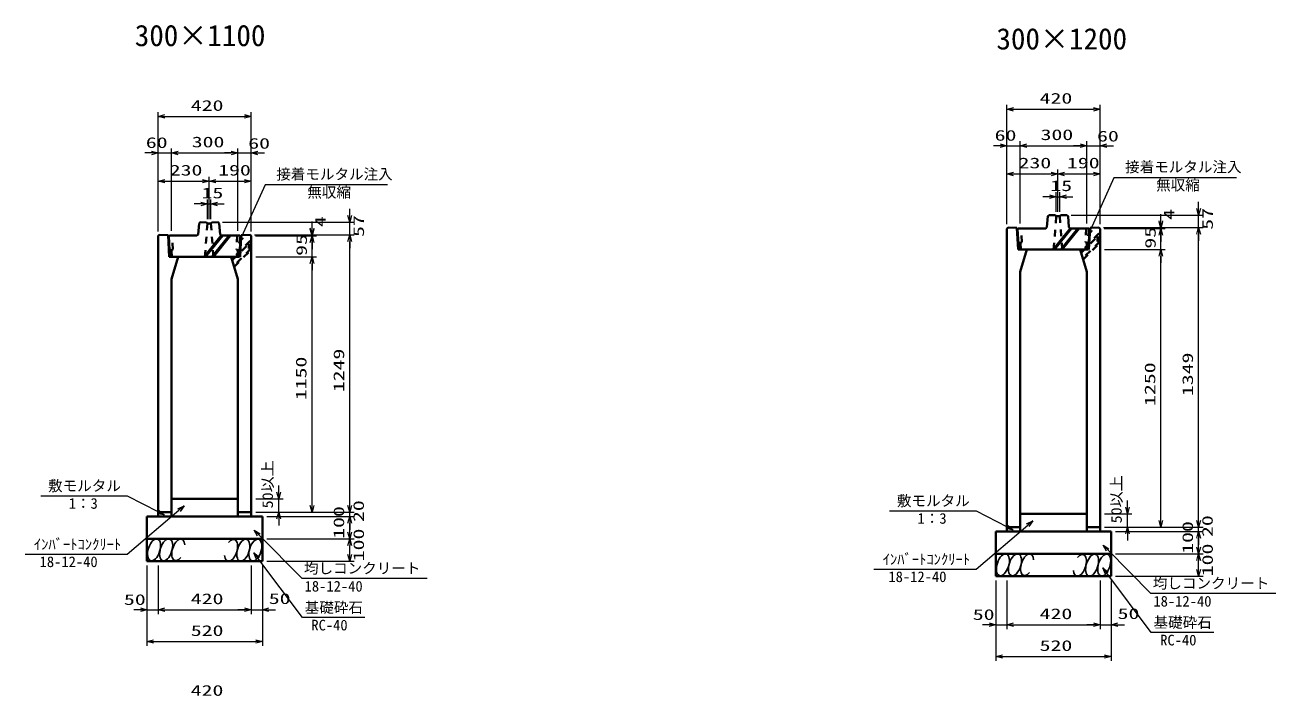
# Model space of a CAD drawing. Units: millimetres on the paper. Extents: x 15 to 1219, y 8 to 859.
# Drawn here: x 465.5 to 747.5, y 284 to 435 of the extents above; entities that cross this region are included whole.
import ezdxf
from ezdxf.enums import TextEntityAlignment as Align

# ---------------------------------------------------------------- set-up
doc = ezdxf.new("R2010")
doc.units = ezdxf.units.MM
doc.linetypes.add('USER1', pattern=[3, 1.5, -1.5])
for name, color, linetype, lineweight in [('D-STR-DIM（寸法）', 7, 'Continuous', 13), ('D-STR-HTXT(均しCON-旗)', 7, 'Continuous', 13), ('D-STR-HTXT(基礎砕石-旗)', 7, 'Continuous', 13), ('D-STR-HTXT（旗上げ）', 7, 'Continuous', 13), ('D-STR-STRF(グリ)', 7, 'Continuous', 25), ('D-STR（構造物）', 1, 'Continuous', 35)]:
    doc.layers.add(name, color=color, linetype=linetype, lineweight=lineweight)
doc.layers.add('D-STR-TXT(文字)', color=7, linetype='Continuous')
doc.styles.add('ＭＳ ゴシック', font='')
doc.styles.get('ＭＳ ゴシック').set_extended_font_data('MS Gothic')

# ---------------------------------------------------------------- blocks, each defined once
blk = doc.blocks.new('_Open30')
at = {"color": 7, "linetype": 'Continuous', "lineweight": 13}
for p, q in [((-1, 0.2679), (0, 0)), ((0, 0), (-1, -0.2679)), ((0, 0), (-1, 0))]:
    blk.add_line(p, q, dxfattribs=at)

msp = doc.modelspace()

# ---------------------------------------------------------------- linework, layer by layer
at = {"layer": 'D-STR-DIM（寸法）'}
for p, q in [((495.486, 407.243), (495.486, 415.452)), ((516.486, 407.243), (516.486, 415.452)), ((686.81, 408.871), (686.81, 417.079)), ((688.31, 416.079), (706.31, 416.079)), ((707.81, 408.871), (707.81, 417.079)), ((496.986, 414.452), (514.986, 414.452)), ((686.81, 390.168), (686.81, 408.871)), ((689.81, 390.359), (689.81, 408.871)), ((689.81, 390.359), (689.81, 408.871)), ((704.81, 390.359), (704.81, 408.871)), ((704.81, 390.359), (704.81, 408.871)), ((707.81, 390.168), (707.81, 408.871)), ((493.986, 406.243), (492.486, 406.243)), ((495.486, 388.54), (495.486, 407.243)), ((495.486, 406.243), (498.486, 406.243)), ((498.486, 388.731), (498.486, 407.243)), ((498.486, 388.731), (498.486, 407.243)), ((499.986, 406.243), (501.486, 406.243)), ((499.986, 406.243), (511.986, 406.243)), ((511.986, 406.243), (510.486, 406.243)), ((513.486, 388.731), (513.486, 407.243)), ((513.486, 388.731), (513.486, 407.243)), ((513.486, 406.243), (516.486, 406.243)), ((516.486, 388.54), (516.486, 407.243)), ((517.986, 406.243), (519.486, 406.243)), ((685.31, 407.871), (683.81, 407.871)), ((686.81, 407.871), (689.81, 407.871)), ((691.31, 407.871), (692.81, 407.871)), ((691.31, 407.871), (703.31, 407.871)), ((703.31, 407.871), (701.81, 407.871)), ((704.81, 407.871), (707.81, 407.871)), ((709.31, 407.871), (710.81, 407.871)), ((495.486, 388.54), (495.486, 400.886)), ((506.986, 391.339), (506.986, 400.886)), ((506.986, 391.339), (506.986, 400.886)), ((516.486, 388.54), (516.486, 400.886)), ((686.81, 390.168), (686.81, 402.513)), ((688.31, 401.513), (696.81, 401.513)), ((698.31, 392.966), (698.31, 402.513)), ((698.31, 392.966), (698.31, 402.513)), ((699.81, 401.513), (706.31, 401.513)), ((707.81, 390.168), (707.81, 402.513)), ((496.986, 399.886), (505.486, 399.886)), ((508.486, 399.886), (514.986, 399.886)), ((505.093, 394.754), (503.593, 394.754)), ((506.593, 391.339), (506.593, 395.754)), ((506.593, 394.754), (507.38, 394.754)), ((507.38, 391.339), (507.38, 395.754)), ((508.88, 394.754), (510.38, 394.754)), ((696.416, 396.381), (694.916, 396.381)), ((697.916, 392.966), (697.916, 397.381)), ((697.916, 396.381), (698.704, 396.381)), ((698.704, 392.966), (698.704, 397.381)), ((700.204, 396.381), (701.704, 396.381)), ((730.013, 393.748), (730.013, 395.248)), ((538.689, 392.121), (538.689, 393.621)), ((701.316, 392.248), (731.013, 392.248)), ((721.515, 390.913), (721.515, 392.413)), ((721.515, 390.721), (721.515, 392.221)), ((730.013, 389.413), (730.013, 392.248)), ((509.992, 390.621), (539.689, 390.621)), ((530.191, 389.285), (530.191, 390.785)), ((530.191, 389.093), (530.191, 390.593)), ((538.689, 387.785), (538.689, 390.621)), ((708.56, 389.413), (722.515, 389.413)), ((708.756, 389.221), (722.515, 389.221)), ((708.756, 389.221), (722.515, 389.221)), ((709.56, 389.413), (731.013, 389.413)), ((709.56, 389.413), (731.013, 389.413)), ((721.515, 389.221), (721.515, 389.413)), ((721.515, 384.466), (721.515, 389.221)), ((517.236, 387.785), (531.191, 387.785)), ((517.432, 387.593), (531.191, 387.593)), ((517.432, 387.593), (531.191, 387.593)), ((518.236, 387.785), (539.689, 387.785)), ((518.236, 387.785), (539.689, 387.785)), ((530.191, 387.593), (530.191, 387.785)), ((530.191, 382.838), (530.191, 387.593)), ((721.515, 387.721), (721.515, 386.221)), ((730.013, 323.466), (730.013, 387.913)), ((730.013, 387.913), (730.013, 386.413)), ((530.191, 386.093), (530.191, 384.593)), ((538.689, 326.838), (538.689, 386.285)), ((538.689, 386.285), (538.689, 384.785)), ((708.81, 384.466), (722.515, 384.466)), ((708.81, 384.466), (722.515, 384.466)), ((517.486, 382.838), (531.191, 382.838)), ((517.486, 382.838), (531.191, 382.838)), ((530.191, 326.838), (530.191, 381.338)), ((530.191, 381.338), (530.191, 379.838)), ((721.515, 323.466), (721.515, 382.966)), ((721.515, 382.966), (721.515, 381.466)), ((522.675, 329.838), (522.675, 331.338)), ((517.486, 328.338), (523.675, 328.338)), ((522.675, 325.338), (522.675, 328.338)), ((538.689, 326.838), (538.689, 328.338)), ((713.999, 326.466), (713.999, 327.966)), ((517.486, 325.338), (539.689, 325.338)), ((517.486, 325.338), (531.191, 325.338)), ((517.486, 325.338), (539.689, 325.338)), ((517.486, 325.338), (523.675, 325.338)), ((519.986, 324.338), (539.689, 324.338)), ((519.986, 324.338), (539.689, 324.338)), ((538.689, 324.338), (538.689, 325.338)), ((708.81, 324.966), (714.999, 324.966)), ((713.999, 321.966), (713.999, 324.966)), ((730.013, 323.466), (730.013, 324.966)), ((522.675, 323.838), (522.675, 322.338)), ((538.689, 320.838), (538.689, 322.838)), ((538.689, 322.838), (538.689, 321.338)), ((708.81, 321.966), (731.013, 321.966)), ((708.81, 321.966), (722.515, 321.966)), ((708.81, 321.966), (731.013, 321.966)), ((708.81, 321.966), (714.999, 321.966)), ((730.013, 320.966), (730.013, 321.966)), ((519.986, 319.338), (539.689, 319.338)), ((519.986, 319.338), (539.689, 319.338)), ((711.31, 320.966), (731.013, 320.966)), ((711.31, 320.966), (731.013, 320.966)), ((713.999, 320.466), (713.999, 318.966)), ((730.013, 317.466), (730.013, 319.466)), ((730.013, 319.466), (730.013, 317.966)), ((538.689, 315.838), (538.689, 317.838)), ((711.31, 315.966), (731.013, 315.966)), ((711.31, 315.966), (731.013, 315.966)), ((492.986, 313.338), (492.986, 302.371)), ((495.486, 313.338), (495.486, 302.371)), ((516.486, 313.338), (516.486, 302.371)), ((518.986, 313.338), (518.986, 302.371)), ((519.986, 314.338), (539.689, 314.338)), ((730.013, 312.466), (730.013, 314.466)), ((492.986, 312.338), (492.986, 295.214)), ((495.486, 312.338), (495.486, 302.371)), ((516.486, 312.338), (516.486, 302.371)), ((518.986, 312.338), (518.986, 295.214)), ((711.31, 310.966), (731.013, 310.966)), ((684.31, 309.966), (684.31, 298.999)), ((684.31, 308.966), (684.31, 291.841)), ((686.81, 309.966), (686.81, 298.999)), ((686.81, 308.966), (686.81, 298.999)), ((707.81, 309.966), (707.81, 298.999)), ((707.81, 308.966), (707.81, 298.999)), ((710.31, 309.966), (710.31, 298.999)), ((710.31, 308.966), (710.31, 291.841)), ((491.486, 303.371), (489.986, 303.371)), ((492.986, 303.371), (495.486, 303.371)), ((496.986, 303.371), (514.986, 303.371)), ((496.986, 303.371), (498.486, 303.371)), ((514.986, 303.371), (513.486, 303.371)), ((516.486, 303.371), (518.986, 303.371)), ((520.486, 303.371), (521.986, 303.371)), ((682.81, 299.999), (681.31, 299.999)), ((684.31, 299.999), (686.81, 299.999)), ((688.31, 299.999), (706.31, 299.999)), ((688.31, 299.999), (689.81, 299.999)), ((706.31, 299.999), (704.81, 299.999)), ((707.81, 299.999), (710.31, 299.999)), ((711.81, 299.999), (713.31, 299.999)), ((494.486, 296.214), (517.486, 296.214)), ((685.81, 292.841), (708.81, 292.841))]:
    msp.add_line(p, q, dxfattribs=at)
at = {"layer": 'D-STR-HTXT(均しCON-旗)'}
for points in [[(469.048, 329.042), (488.528, 329.042), (495.571, 325.387)], [(465.494, 315.908), (488.528, 315.908), (500.185, 325.819)], [(660.371, 325.669), (679.852, 325.669), (686.894, 322.015)], [(656.817, 312.535), (679.852, 312.535), (691.508, 322.446)], [(556.134, 310.391), (527.927, 310.391), (518.204, 320.208)], [(747.458, 307.018), (719.25, 307.018), (709.527, 316.835)]]:
    msp.add_lwpolyline(points, dxfattribs=at)
at = {"layer": 'D-STR-HTXT(基礎砕石-旗)'}
for points in [[(542.108, 301.641), (528.004, 301.641), (518, 314.967)], [(733.432, 298.269), (719.328, 298.269), (709.324, 311.595)]]:
    msp.add_lwpolyline(points, dxfattribs=at)
at = {"layer": 'D-STR-HTXT（旗上げ）'}
for points in [[(738.531, 400.656), (710.91, 400.656), (705.643, 388.94)], [(547.208, 399.029), (519.586, 399.029), (514.32, 387.312)]]:
    msp.add_lwpolyline(points, dxfattribs=at)
at = {"layer": 'D-STR-STRF(グリ)'}
for centre, major_axis in [((494.581, 316.862), (0.79, 2.421)), ((497.302, 316.862), (0.79, 2.421)), ((514.691, 316.781), (-0.771, -2.427)), ((517.412, 316.802), (-0.771, -2.427)), ((685.904, 313.489), (0.79, 2.421)), ((688.626, 313.489), (0.79, 2.421)), ((706.014, 313.408), (-0.771, -2.427)), ((708.735, 313.43), (-0.771, -2.427))]:
    msp.add_ellipse(centre, major_axis=major_axis, ratio=0.5139, dxfattribs=at)
for centre, major_axis in [((500.043, 316.862), (0.79, 2.421)), ((511.95, 316.759), (-0.771, -2.427)), ((691.366, 313.489), (0.79, 2.421)), ((703.273, 313.387), (-0.771, -2.427))]:
    msp.add_ellipse(centre, major_axis=major_axis, ratio=0.5139, start_param=5.3575563, end_param=10.3750652, dxfattribs=at)
at = {"layer": 'D-STR（構造物）'}
for p, q in [((696.045, 392.004), (695.837, 389.507)), ((696.315, 392.248), (696.045, 392.004)), ((697.685, 392.221), (696.315, 392.248)), ((697.916, 391.966), (697.685, 392.221)), ((698.704, 391.966), (697.916, 391.966)), ((698.935, 392.221), (698.704, 391.966)), ((700.316, 392.248), (698.935, 392.221)), ((700.586, 392.004), (700.316, 392.248)), ((700.794, 389.507), (700.586, 392.004)), ((504.721, 390.376), (504.513, 387.879)), ((504.992, 390.621), (504.721, 390.376)), ((506.362, 390.593), (504.992, 390.621)), ((506.593, 390.339), (506.362, 390.593)), ((507.38, 390.339), (506.593, 390.339)), ((507.611, 390.593), (507.38, 390.339)), ((508.992, 390.621), (507.611, 390.593)), ((509.263, 390.377), (508.992, 390.621)), ((509.471, 387.879), (509.263, 390.377)), ((686.81, 389.168), (687.06, 389.413)), ((686.81, 321.966), (686.81, 389.168)), ((687.06, 389.413), (689.06, 389.373)), ((689.06, 389.373), (689.31, 384.466)), ((689.223, 389.104), (689.365, 389.253)), ((695.565, 389.253), (689.365, 389.253)), ((695.836, 389.502), (695.565, 389.253)), ((701.065, 389.253), (697.21, 384.503)), ((701.387, 389.253), (697.532, 384.503)), ((702.804, 389.253), (698.949, 384.503)), ((703.126, 389.253), (699.271, 384.503)), ((700.795, 389.502), (701.065, 389.253)), ((701.065, 389.253), (705.265, 389.253)), ((705.408, 389.104), (705.265, 389.253)), ((705.56, 389.373), (705.31, 384.466)), ((707.56, 389.413), (705.56, 389.373)), ((707.81, 389.168), (707.56, 389.413)), ((707.81, 321.966), (707.81, 389.168)), ((495.486, 387.54), (495.736, 387.785)), ((495.486, 325.338), (495.486, 387.54)), ((495.736, 387.785), (497.736, 387.745)), ((497.736, 387.745), (497.986, 382.838)), ((497.9, 387.476), (498.042, 387.626)), ((497.9, 387.476), (498.142, 382.876)), ((504.242, 387.626), (498.042, 387.626)), ((504.513, 387.875), (504.242, 387.626)), ((509.742, 387.626), (505.887, 382.876)), ((510.064, 387.626), (506.208, 382.876)), ((511.481, 387.626), (507.625, 382.876)), ((511.803, 387.626), (507.947, 382.876)), ((509.471, 387.875), (509.742, 387.626)), ((509.742, 387.626), (513.942, 387.626)), ((514.084, 387.476), (513.842, 382.876)), ((514.084, 387.476), (513.942, 387.626)), ((514.236, 387.745), (513.986, 382.838)), ((516.236, 387.785), (514.236, 387.745)), ((516.486, 387.54), (516.236, 387.785)), ((516.486, 325.338), (516.486, 387.54)), ((689.223, 389.104), (689.465, 384.503)), ((705.408, 389.104), (705.165, 384.503)), ((689.31, 384.466), (691.31, 384.466)), ((689.465, 384.503), (705.165, 384.503)), ((691.31, 384.466), (689.81, 379.466)), ((703.31, 384.466), (704.81, 379.466)), ((497.986, 382.838), (499.986, 382.838)), ((498.142, 382.876), (513.842, 382.876)), ((499.986, 382.838), (498.486, 377.838)), ((511.986, 382.838), (513.486, 377.838)), ((498.486, 377.838), (498.486, 325.338)), ((513.486, 377.838), (513.486, 325.338)), ((689.81, 379.466), (689.81, 321.966)), ((704.81, 379.466), (704.81, 321.966)), ((498.486, 328.338), (513.486, 328.338)), ((492.986, 324.338), (518.986, 324.338)), ((492.986, 324.338), (492.986, 314.338)), ((498.486, 325.338), (495.486, 325.338)), ((495.486, 325.338), (495.486, 324.338)), ((498.486, 325.338), (498.486, 324.338)), ((513.486, 325.338), (516.486, 325.338)), ((513.486, 325.338), (513.486, 324.338)), ((516.486, 325.338), (516.486, 324.338)), ((518.986, 324.338), (518.986, 314.338)), ((689.81, 324.966), (704.81, 324.966)), ((689.81, 321.966), (686.81, 321.966)), ((686.81, 321.966), (686.81, 320.966)), ((689.81, 321.966), (689.81, 320.966)), ((704.81, 321.966), (707.81, 321.966)), ((704.81, 321.966), (704.81, 320.966)), ((707.81, 321.966), (707.81, 320.966)), ((492.986, 319.338), (518.986, 319.338)), ((684.31, 320.966), (710.31, 320.966)), ((684.31, 320.966), (684.31, 310.966)), ((710.31, 320.966), (710.31, 310.966)), ((684.31, 315.966), (710.31, 315.966)), ((492.986, 314.338), (518.986, 314.338)), ((684.31, 310.966), (710.31, 310.966))]:
    msp.add_line(p, q, dxfattribs=at)
at = {"layer": 'D-STR（構造物）', "linetype": 'USER1'}
for p, q in [((697.348, 384.462), (697.916, 391.966)), ((698.704, 391.966), (699.268, 384.503)), ((506.025, 382.835), (506.593, 390.339)), ((507.38, 390.339), (507.945, 382.876)), ((690.141, 386.114), (689.994, 389.253)), ((704.664, 389.253), (704.499, 386.118)), ((498.817, 384.487), (498.671, 387.626)), ((516.236, 386.446), (512.134, 382.344)), ((513.341, 387.626), (513.176, 384.49)), ((516.411, 386.271), (516.163, 386.519)), ((707.56, 388.074), (703.458, 383.972)), ((703.539, 383.703), (707.735, 387.899)), ((707.735, 386.314), (703.905, 382.483)), ((707.235, 386.314), (707.235, 387.399)), ((707.235, 386.314), (707.735, 386.314)), ((707.735, 387.899), (707.487, 388.147)), ((707.735, 385.969), (707.735, 387.899)), ((498.522, 384.373), (498.056, 384.504)), ((498.522, 384.373), (498.817, 384.487)), ((498.593, 382.876), (498.522, 384.373)), ((512.215, 382.075), (516.411, 386.271)), ((516.411, 384.686), (512.581, 380.855)), ((512.655, 380.61), (516.411, 384.366)), ((513.176, 384.49), (513.47, 384.375)), ((513.47, 384.375), (513.391, 382.876)), ((513.47, 384.375), (513.928, 384.501)), ((515.911, 384.686), (515.911, 385.771)), ((515.911, 384.686), (516.411, 384.686)), ((516.163, 384.094), (516.411, 384.341)), ((516.411, 384.341), (516.411, 386.271)), ((689.846, 386), (689.38, 386.132)), ((689.846, 386), (690.141, 386.114)), ((689.916, 384.503), (689.846, 386)), ((703.979, 382.238), (707.735, 385.994)), ((704.499, 386.118), (704.794, 386.002)), ((704.794, 386.002), (704.715, 384.503)), ((704.794, 386.002), (705.251, 386.128)), ((707.487, 385.722), (707.735, 385.969))]:
    msp.add_line(p, q, dxfattribs=at)

# ---------------------------------------------------------------- block references
at = {"layer": 'D-STR-DIM（寸法）', "xscale": 1.5, "yscale": 1.5}
for p, rotation in [((495.486, 414.452), 180), ((686.81, 416.079), 180), ((498.486, 406.243), 180), ((498.486, 406.243), 180), ((516.486, 406.243), 180), ((689.81, 407.871), 180), ((689.81, 407.871), 180), ((707.81, 407.871), 180), ((686.81, 401.513), 180), ((698.31, 401.513), 180), ((495.486, 399.886), 180), ((506.986, 399.886), 180), ((507.38, 394.754), 180), ((698.704, 396.381), 180), ((538.689, 390.621), 270), ((730.013, 392.248), 270), ((530.191, 387.785), 270), ((721.515, 389.413), 270), ((721.515, 389.221), 270), ((721.515, 389.221), 90), ((730.013, 389.413), 90), ((730.013, 389.413), 90), ((530.191, 387.593), 270), ((530.191, 387.593), 90), ((538.689, 387.785), 90), ((538.689, 387.785), 90), ((721.515, 384.466), 90), ((721.515, 384.466), 90), ((530.191, 382.838), 90), ((530.191, 382.838), 90), ((522.675, 328.338), 270), ((522.675, 325.338), 90), ((530.191, 325.338), 270), ((538.689, 325.338), 270), ((538.689, 325.338), 270), ((538.689, 324.338), 90), ((538.689, 324.338), 90), ((713.999, 324.966), 270), ((713.999, 321.966), 90), ((721.515, 321.966), 270), ((730.013, 321.966), 270), ((730.013, 321.966), 270), ((538.689, 319.338), 270), ((538.689, 319.338), 90), ((730.013, 320.966), 90), ((730.013, 320.966), 90), ((538.689, 314.338), 270), ((730.013, 315.966), 270), ((730.013, 315.966), 90), ((730.013, 310.966), 270), ((495.486, 303.371), 180), ((495.486, 303.371), 180), ((518.986, 303.371), 180), ((686.81, 299.999), 180), ((686.81, 299.999), 180), ((710.31, 299.999), 180), ((492.986, 296.214), 180), ((684.31, 292.841), 180)]:
    msp.add_blockref('_Open30', p, dxfattribs=dict(at, rotation=rotation))
for p in [(516.486, 414.452), (707.81, 416.079), (495.486, 406.243), (513.486, 406.243), (513.486, 406.243), (686.81, 407.871), (704.81, 407.871), (704.81, 407.871), (698.31, 401.513), (707.81, 401.513), (506.986, 399.886), (516.486, 399.886), (506.593, 394.754), (697.916, 396.381), (492.986, 303.371), (516.486, 303.371), (516.486, 303.371), (684.31, 299.999), (707.81, 299.999), (707.81, 299.999), (518.986, 296.214), (710.31, 292.841)]:
    msp.add_blockref('_Open30', p, dxfattribs=at)
at = {"layer": 'D-STR-HTXT(均しCON-旗)', "xscale": 1.5, "yscale": 1.5}
for p, rotation in [((501.328, 326.79), 40.37163), ((496.902, 324.696), 332.57325), ((517.148, 321.273), 134.72505), ((688.226, 321.324), 332.57325), ((692.651, 323.418), 40.37163), ((708.471, 317.901), 134.72505)]:
    msp.add_blockref('_Open30', p, dxfattribs=dict(at, rotation=rotation))
at = {"layer": 'D-STR-HTXT(基礎砕石-旗)', "xscale": 1.5, "yscale": 1.5, "rotation": 126.89552}
for p in [(517.1, 316.167), (708.423, 312.794)]:
    msp.add_blockref('_Open30', p, dxfattribs=at)
at = {"layer": 'D-STR-HTXT（旗上げ）', "xscale": 1.5, "yscale": 1.5, "rotation": 245.79582}
for p in [(513.705, 385.944), (705.028, 387.571)]:
    msp.add_blockref('_Open30', p, dxfattribs=at)

# ---------------------------------------------------------------- texts
at = {"layer": 'D-STR-DIM（寸法）', "style": 'ＭＳ ゴシック', "width": 1.5}
for s, p in [('420', (502.861, 414.989)), ('420', (694.185, 416.617)), ('60', (492.722, 406.637)), ('300', (503.07, 406.781)), ('60', (515.806, 406.467)), ('60', (684.045, 408.264)), ('300', (694.393, 408.408)), ('60', (707.129, 408.094)), ('230', (498.111, 400.423)), ('190', (509.028, 400.423)), ('230', (689.435, 402.051)), ('190', (700.352, 402.051)), ('15', (505.274, 395.291)), ('15', (696.597, 396.919)), ('50', (487.789, 303.738)), ('420', (502.861, 303.909)), ('50', (520.438, 303.946)), ('50', (679.112, 300.366)), ('420', (694.185, 300.536)), ('50', (711.762, 300.574)), ('520', (502.861, 296.751)), ('520', (694.185, 293.379)), ('420', (502.841, 283.278))]:
    msp.add_text(s, height=2.405, dxfattribs=at).set_placement(p, align=Align.BOTTOM_LEFT)
at = {"layer": 'D-STR-DIM（寸法）', "style": 'ＭＳ ゴシック'}
for s, width, p in [('57', 1.5, (542.629, 387.309)), ('4', 1.5, (725.278, 391.162)), ('57', 1.5, (733.952, 388.937)), ('4', 1.5, (533.955, 389.535)), ('95', 1.5, (721.071, 384.686)), ('95', 1.5, (529.747, 383.058)), ('1249', 1.5, (538.152, 352.349)), ('1349', 1.5, (729.475, 351.476)), ('1150', 1.5, (529.654, 350.547)), ('1250', 1.5, (720.977, 349.257)), ('50以上', 1.1, (522.094, 326.202)), ('50以上', 1.1, (713.417, 322.829)), ('20', 1.5, (542.603, 323.12)), ('100', 1.5, (538.152, 319.338)), ('20', 1.5, (733.927, 319.747)), ('100', 1.5, (729.475, 315.966)), ('100', 1.5, (542.624, 314.283)), ('100', 1.5, (733.948, 310.911))]:
    msp.add_text(s, height=2.405, rotation=90, dxfattribs=dict(at, width=width)).set_placement(p, align=Align.BOTTOM_LEFT)
at = {"layer": 'D-STR-HTXT(均しCON-旗)', "style": 'ＭＳ ゴシック'}
for s, p in [('敷モルタル', (470.697, 329.364)), ('1：3', (475.343, 325.391)), ('敷モルタル', (662.021, 325.991)), ('1：3', (666.667, 322.019)), ('ｲﾝﾊﾞｰﾄｺﾝｸﾘｰﾄ', (467.496, 316.191)), ('ｲﾝﾊﾞｰﾄｺﾝｸﾘｰﾄ', (658.82, 312.819)), ('18-12-40', (468.776, 312.257)), ('均しコンクリート', (528.373, 310.801)), ('18-12-40', (660.1, 308.884)), ('均しコンクリート', (719.697, 307.429)), ('18-12-40', (528.508, 306.74)), ('18-12-40', (719.831, 303.368))]:
    msp.add_text(s, height=2.405, dxfattribs=at).set_placement(p, align=Align.BOTTOM_LEFT)
at = {"layer": 'D-STR-HTXT(基礎砕石-旗)', "style": 'ＭＳ ゴシック'}
for s, p in [('基礎砕石', (528.54, 301.976)), ('基礎砕石', (719.863, 298.603)), ('RC-40', (530.028, 297.991)), ('RC-40', (721.351, 294.618))]:
    msp.add_text(s, height=2.405, dxfattribs=at).set_placement(p, align=Align.BOTTOM_LEFT)
at = {"layer": 'D-STR-HTXT（旗上げ）', "style": 'ＭＳ ゴシック'}
for s, p in [('接着モルタル注入', (713.448, 401.16)), ('接着モルタル注入', (522.125, 399.532)), ('無収縮', (720.452, 397.083)), ('無収縮', (529.128, 395.455))]:
    msp.add_text(s, height=2.405, dxfattribs=at).set_placement(p, align=Align.BOTTOM_LEFT)
at = {"layer": 'D-STR-TXT(文字)', "style": 'ＭＳ ゴシック'}
for s, p in [('300×1100', (490.229, 428.837)), ('300×1200', (684.441, 428.088))]:
    msp.add_text(s, height=4.811, dxfattribs=at).set_placement(p, align=Align.BOTTOM_LEFT)

doc.saveas('drawing.dxf')
